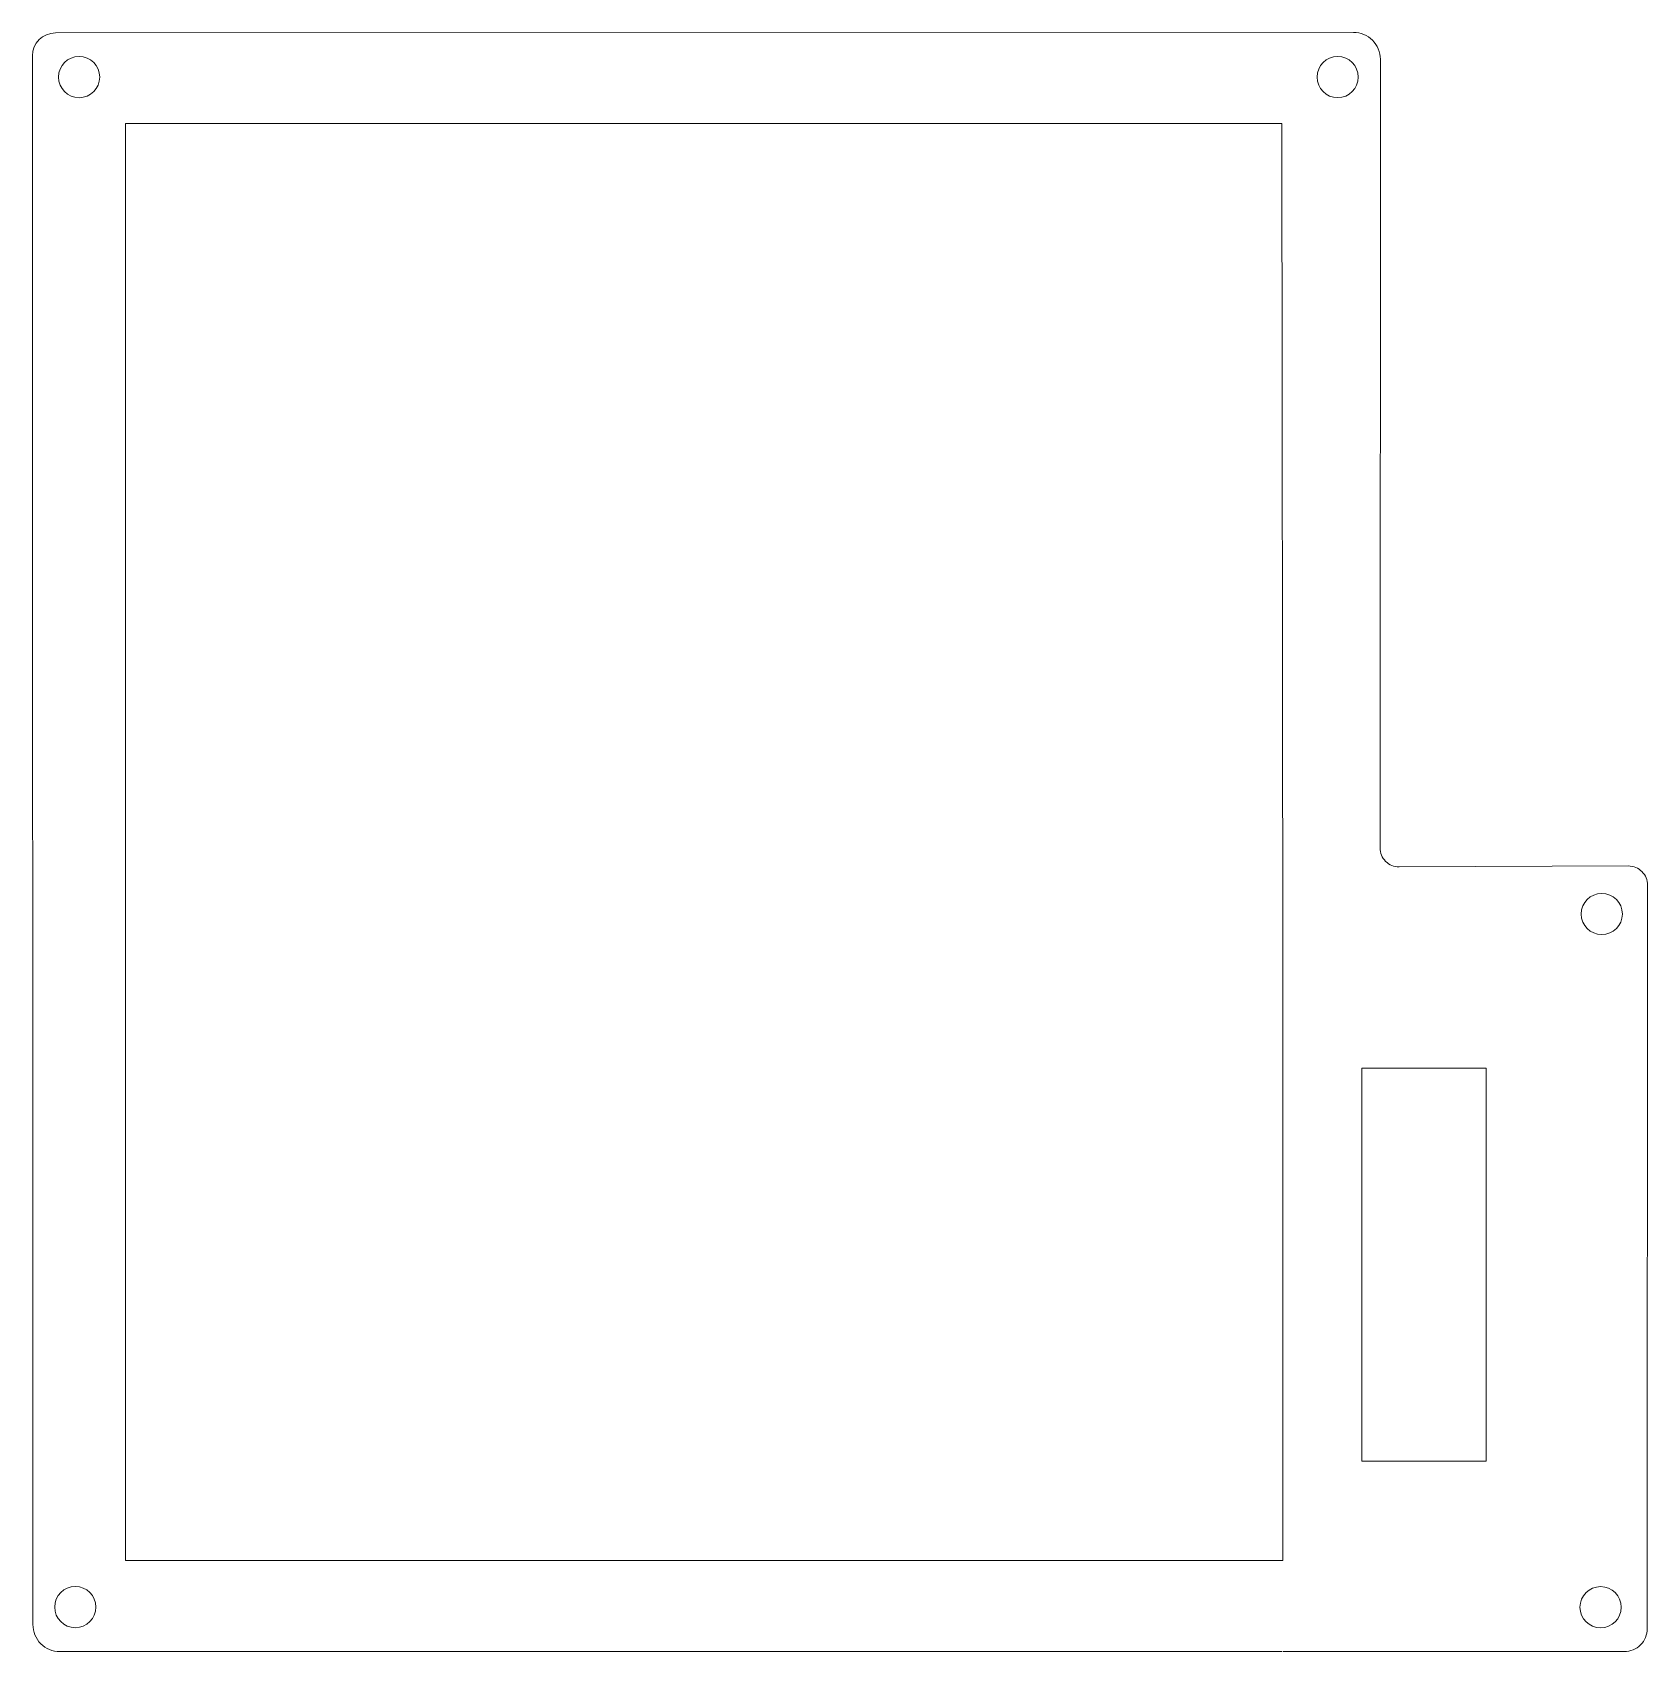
# Model space of a CAD drawing. Header units: centimetres. Extents: x -108 to -8, y -16 to 21.
# Drawn here: x -18.19 to -7.51, y 6.85 to 17.55 of the extents above; entities that cross this region are included whole.
import ezdxf

# ---------------------------------------------------------------- set-up
doc = ezdxf.new("R2010")
doc.units = ezdxf.units.CM
doc.header["$MEASUREMENT"] = 0
doc.layers.add('Layer 1', color=7, linetype='Continuous')

msp = doc.modelspace()

# ---------------------------------------------------------------- linework, layer by layer
at = {"layer": 'Layer 1', "color": 250, "lineweight": 20}
for centre in [(-17.88157, 17.25932), (-9.55947, 17.25958), (-7.81322, 11.72612), (-17.90704, 7.14402), (-7.821, 7.1431)]:
    msp.add_ellipse(centre, major_axis=(0, 0.13625), ratio=1, dxfattribs=at)
at = {"layer": 'Layer 1', "lineweight": 9}
for points in [[(-18.03835, 17.55151), (-18.12252, 17.55151), (-18.19075, 17.48328), (-18.19075, 17.39911)], [(-9.45508, 17.55483), (-9.45508, 17.55483), (-18.03835, 17.55151), (-18.03835, 17.55151)], [(-18.19075, 17.39911), (-18.19075, 17.39911), (-18.18744, 7.02778), (-18.18744, 7.02778)], [(-9.27728, 17.37703), (-9.27728, 17.37703), (-9.27947, 12.16401), (-9.27947, 12.16401)], [(-9.15247, 12.03701), (-9.15247, 12.03701), (-7.63699, 12.04362), (-7.63699, 12.04362)], [(-7.50999, 11.91662), (-7.50999, 11.91662), (-7.51206, 7.00196), (-7.51206, 7.00196)], [(-18.00964, 6.84998), (-18.00964, 6.84998), (-9.92921, 6.85081), (-9.92921, 6.85081)], [(-9.92203, 6.84977), (-9.92203, 6.84977), (-7.66446, 6.84956), (-7.66446, 6.84956)]]:
    msp.add_open_spline(points, degree=3, dxfattribs=at)
for points, knots in [([(-9.27728, 17.37703), (-9.27728, 17.42419), (-9.29602, 17.46941), (-9.32936, 17.50275), (-9.3627, 17.53609), (-9.40792, 17.55483), (-9.45508, 17.55483)], [0, 0, 0, 0, 0.5, 0.5, 0.5, 1, 1, 1, 1]), ([(-9.92204, 7.4524), (-9.92204, 7.4524), (-17.57452, 7.45238), (-17.57452, 7.45238), (-17.57452, 7.45238), (-17.57509, 16.95275), (-17.57509, 16.95275), (-17.57509, 16.95275), (-9.92917, 16.95197), (-9.92917, 16.95197), (-9.92917, 16.95197), (-9.92191, 11.44197), (-9.92191, 11.44197), (-9.92191, 11.44197), (-9.92209, 11.42146), (-9.92209, 11.42146), (-9.92209, 11.42146), (-9.92204, 7.4524), (-9.92204, 7.4524)], [0, 0, 0, 0, 0.16666667, 0.16666667, 0.16666667, 0.33333333, 0.33333333, 0.33333333, 0.5, 0.5, 0.5, 0.66666667, 0.66666667, 0.66666667, 0.83333333, 0.83333333, 0.83333333, 1, 1, 1, 1]), ([(-9.27947, 12.16401), (-9.27947, 12.13033), (-9.26608, 12.09802), (-9.24227, 12.07421), (-9.21846, 12.0504), (-9.18615, 12.03701), (-9.15247, 12.03701)], [0, 0, 0, 0, 0.5, 0.5, 0.5, 1, 1, 1, 1]), ([(-7.50999, 11.91662), (-7.50999, 11.9503), (-7.52338, 11.98261), (-7.54719, 12.00642), (-7.571, 12.03023), (-7.60331, 12.04362), (-7.63699, 12.04362)], [0, 0, 0, 0, 0.5, 0.5, 0.5, 1, 1, 1, 1]), ([(-18.18744, 7.02778), (-18.18744, 6.98062), (-18.1687, 6.9354), (-18.13536, 6.90206), (-18.10202, 6.86872), (-18.0568, 6.84998), (-18.00964, 6.84998)], [0, 0, 0, 0, 0.5, 0.5, 0.5, 1, 1, 1, 1]), ([(-7.66446, 6.84956), (-7.62404, 6.84956), (-7.58528, 6.86562), (-7.5567, 6.8942), (-7.52812, 6.92278), (-7.51206, 6.96154), (-7.51206, 7.00196)], [0, 0, 0, 0, 0.5, 0.5, 0.5, 1, 1, 1, 1])]:
    msp.add_open_spline(points, degree=3, knots=knots, dxfattribs=at)
at = {"layer": 'Layer 1', "color": 250, "lineweight": 20}
msp.add_open_spline([(-8.57834, 10.70663), (-8.57834, 10.70663), (-8.57834, 8.10827), (-8.57834, 8.10827), (-8.57834, 8.10827), (-9.39913, 8.10827), (-9.39913, 8.10827), (-9.39913, 8.10827), (-9.39913, 10.70663), (-9.39913, 10.70663), (-9.39913, 10.70663), (-8.57834, 10.70663), (-8.57834, 10.70663)], degree=3, knots=[0, 0, 0, 0, 0.25, 0.25, 0.25, 0.5, 0.5, 0.5, 0.75, 0.75, 0.75, 1, 1, 1, 1], dxfattribs=at)

doc.saveas('drawing.dxf')
